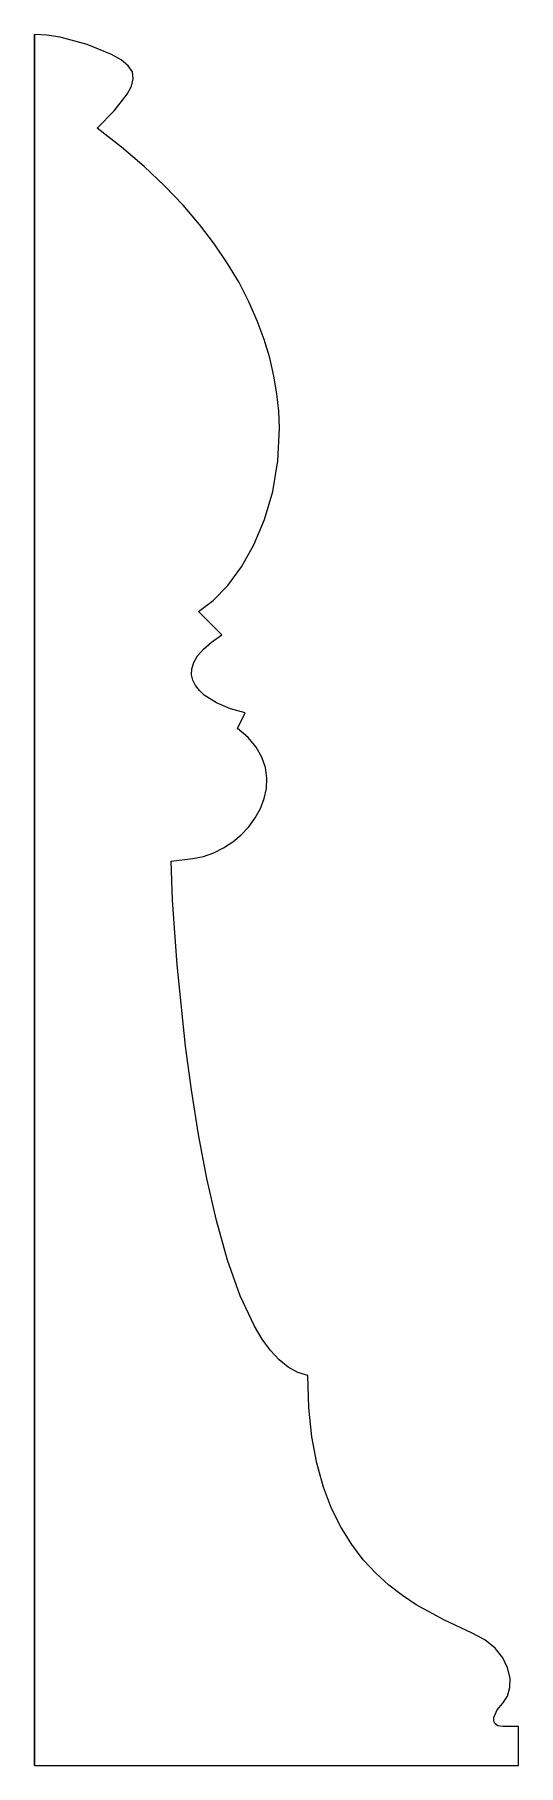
# Model space of a CAD drawing. Extents: x -1 to 75, y -237 to 318.
# Drawn here: x 0 to 74.7, y -237.2 to 30.1 of the extents above.
import ezdxf

# ---------------------------------------------------------------- set-up
doc = ezdxf.new("R2010")
doc.units = 0

msp = doc.modelspace()

# ---------------------------------------------------------------- linework, layer by layer
at = {"layer": 'Layer_1'}
for p, q in [((1.905, 29.9957), (0, 30.1039)), ((0, 30.1039), (0, -237.217)), ((0, -237.217), (0, 30.1039)), ((3.95111, 29.69), (1.905, 29.9957)), ((8.12799, 28.5987), (3.95111, 29.69)), ((11.8533, 27.0559), (8.12799, 28.5987)), ((13.334975, 26.185749), (11.8533, 27.0559)), ((14.449755, 25.287352), (13.334975, 26.185749)), ((15.082402, 24.33014), (14.449755, 25.287352)), ((15.221161, 23.27418), (15.082402, 24.33014)), ((14.299236, 20.92231), (14.936587, 22.13352)), ((14.936587, 22.13352), (15.221161, 23.27418)), ((12.248426, 18.34469), (14.299236, 20.92231)), ((9.633166, 15.65418), (12.248426, 18.34469)), ((13.420266, 12.70598), (9.633166, 15.65418)), ((16.886566, 9.73573), (13.420266, 12.70598)), ((20.042856, 6.74962), (16.886566, 9.73573)), ((22.899946, 3.75381), (20.042856, 6.74962)), ((25.468646, 0.75447), (22.899946, 3.75381)), ((27.759756, -2.24222), (25.468646, 0.75447)), ((29.784076, -5.2301), (27.759756, -2.24222)), ((31.552416, -8.203), (29.784076, -5.2301)), ((33.075566, -11.1547), (31.552416, -8.203)), ((34.364346, -14.07908), (33.075566, -11.1547)), ((35.429546, -16.96994), (34.364346, -14.07908)), ((36.281981, -19.82112), (35.429546, -16.96994)), ((36.932452, -22.62643), (36.281981, -19.82112)), ((37.39176, -25.37973), (36.932452, -22.62643)), ((37.670711, -28.07478), (37.39176, -25.37973)), ((37.780112, -30.70548), (37.670711, -28.07478)), ((37.533461, -35.74901), (37.780112, -30.70548)), ((36.738241, -40.46096), (37.533461, -35.74901)), ((35.480881, -44.79188), (36.738241, -40.46096)), ((33.847811, -48.69241), (35.480881, -44.79188)), ((31.925471, -52.11319), (33.847811, -48.69241)), ((29.800281, -55.00478), (31.925471, -52.11319)), ((27.558671, -57.31782), (29.800281, -55.00478)), ((25.287081, -59.00294), (27.558671, -57.31782)), ((28.899521, -62.61538), (25.287081, -59.00294)), ((26.042021, -64.81199), (27.286441, -63.72956)), ((27.286441, -63.72956), (28.899521, -62.61538)), ((24.5533, -66.8675), (25.139792, -65.85915)), ((25.139792, -65.85915), (26.042021, -64.81199)), ((24.221686, -68.753822), (24.256082, -67.833637)), ((24.423651, -69.62459), (24.221686, -68.753822)), ((24.256082, -67.833637), (24.5533, -66.8675)), ((24.835518, -70.442441), (24.423651, -69.62459)), ((25.430831, -71.203848), (24.835518, -70.442441)), ((26.183129, -71.905283), (25.430831, -71.203848)), ((28.052849, -73.114153), (26.183129, -71.905283)), ((30.233019, -74.040772), (28.052849, -73.114153)), ((32.511959, -74.656947), (30.233019, -74.040772)), ((31.307809, -77.065257), (32.511959, -74.656947)), ((32.951818, -78.474473), (31.307809, -77.065257)), ((34.202913, -79.966894), (32.951818, -78.474473)), ((35.086039, -81.520283), (34.202913, -79.966894)), ((35.626143, -83.112402), (35.086039, -81.520283)), ((35.848172, -84.721013), (35.626143, -83.112402)), ((35.777071, -86.323878), (35.848172, -84.721013)), ((34.855269, -89.423418), (35.437789, -87.898759)), ((35.437789, -87.898759), (35.777071, -86.323878)), ((33.060308, -92.23312), (34.05446, -90.875618)), ((34.05446, -90.875618), (34.855269, -89.423418)), ((30.591758, -94.575079), (31.897758, -93.473686)), ((31.897758, -93.473686), (33.060308, -92.23312)), ((27.649191, -96.271393), (29.167254, -95.51506)), ((29.167254, -95.51506), (30.591758, -94.575079)), ((21.072559, -97.53574), (24.432179, -97.144157)), ((21.286577, -103.59293), (21.072559, -97.53574)), ((24.432179, -97.144157), (26.062518, -96.821837)), ((26.062518, -96.821837), (27.649191, -96.271393)), ((21.994484, -113.59413), (21.286577, -103.59293)), ((23.295054, -126.12123), (21.994484, -113.59413)), ((24.198459, -132.88883), (23.295054, -126.12123)), ((25.287069, -139.75608), (24.198459, -132.88883)), ((26.573239, -146.54572), (25.287069, -139.75608)), ((28.069309, -153.08049), (26.573239, -146.54572)), ((29.787629, -159.18309), (28.069309, -153.08049)), ((31.740549, -164.67629), (29.787629, -159.18309)), ((33.940409, -169.38277), (31.740549, -164.67629)), ((35.136799, -171.38561), (33.940409, -169.38277)), ((36.399559, -173.12531), (35.136799, -171.38561)), ((37.730229, -174.57968), (36.399559, -173.12531)), ((39.130349, -175.7266), (37.730229, -174.57968)), ((40.601469, -176.543887), (39.130349, -175.7266)), ((42.145129, -177.009384), (40.601469, -176.543887)), ((42.310054, -181.966784), (42.145129, -177.009384)), ((42.787184, -186.470874), (42.310054, -181.966784)), ((43.550067, -190.548104), (42.787184, -186.470874)), ((44.572237, -194.224924), (43.550067, -190.548104)), ((45.827247, -197.527794), (44.572237, -194.224924)), ((47.288627, -200.483194), (45.827247, -197.527794)), ((48.929927, -203.117564), (47.288627, -200.483194)), ((50.724677, -205.457354), (48.929927, -203.117564)), ((52.646437, -207.529034), (50.724677, -205.457354)), ((54.668737, -209.359074), (52.646437, -207.529034)), ((56.765117, -210.973924), (54.668737, -209.359074)), ((58.909117, -212.400024), (56.765117, -210.973924)), ((63.234167, -214.791854), (58.909117, -212.400024)), ((67.432217, -216.746244), (63.234167, -214.791854)), ((69.466567, -217.804574), (67.432217, -216.746244)), ((71.063477, -219.116904), (69.466567, -217.804574)), ((72.237047, -220.598574), (71.063477, -219.116904)), ((73.0014, -222.164904), (72.237047, -220.598574)), ((73.37064, -223.731234), (73.0014, -222.164904)), ((73.358872, -225.212904), (73.37064, -223.731234)), ((72.2488, -227.583564), (72.980226, -226.525234)), ((72.980226, -226.525234), (73.358872, -225.212904)), ((70.872967, -230.3705), (70.894134, -229.841334)), ((70.894134, -229.841334), (71.402134, -228.656004)), ((71.402134, -228.656004), (72.2488, -227.583564)), ((71.063467, -230.800889), (70.872967, -230.3705)), ((71.507967, -231.090167), (71.063467, -230.800889)), ((72.2488, -231.196), (71.507967, -231.090167)), ((74.6571, -231.196), (72.2488, -231.196)), ((74.6571, -237.217), (74.6571, -231.196)), ((0, -237.217), (74.6571, -237.217))]:
    msp.add_line(p, q, dxfattribs=at)

doc.saveas('drawing.dxf')
